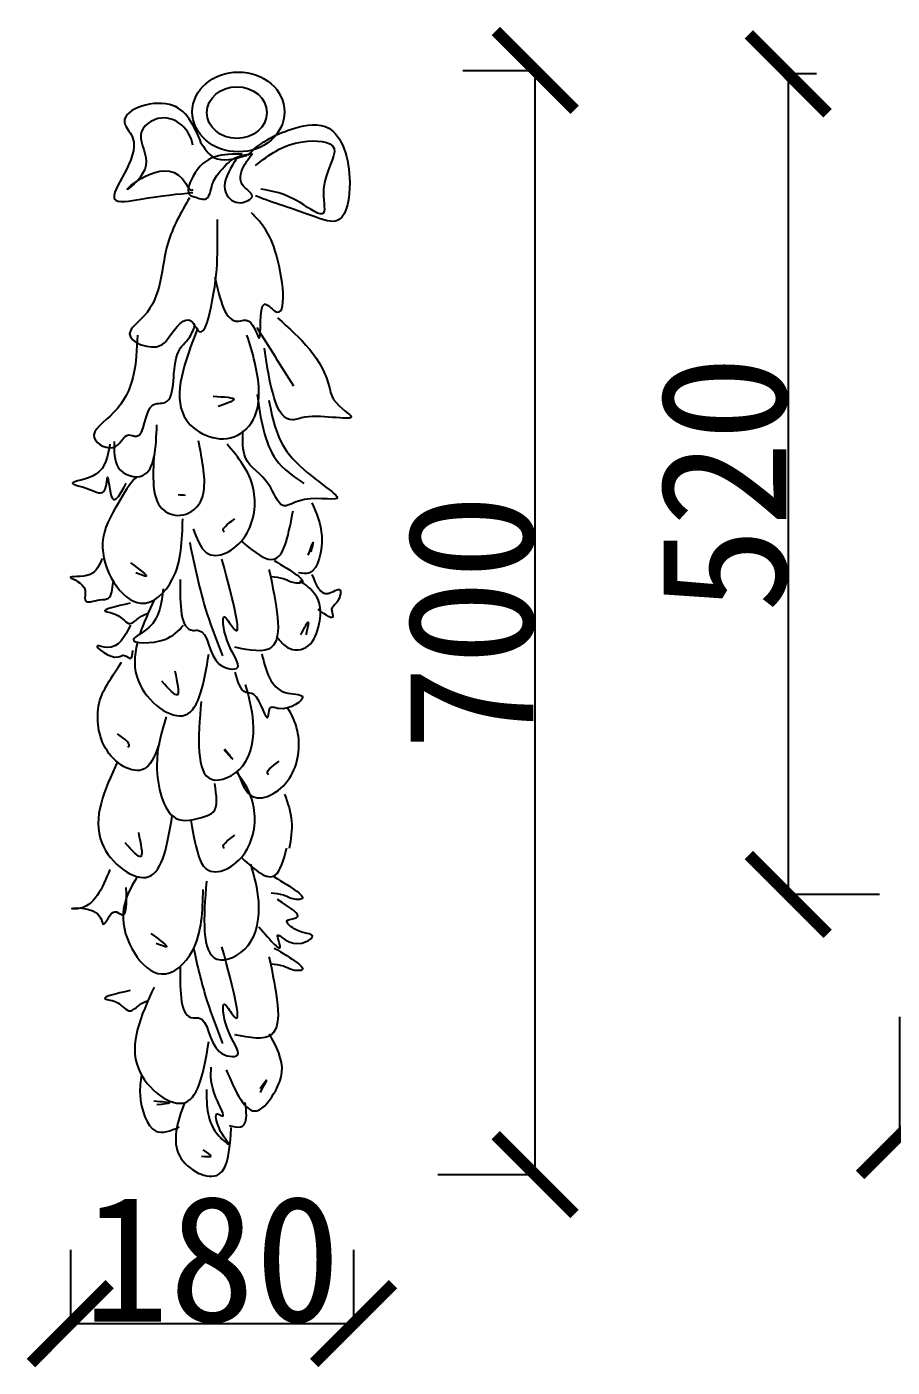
# Model space of a CAD drawing. Extents: x 3172 to 33391, y 13916 to 34175.
# Drawn here: x 15148 to 15697, y 19049 to 19899 of the extents above; entities that cross this region are included whole.
import ezdxf

# ---------------------------------------------------------------- set-up
doc = ezdxf.new("R2010")
doc.units = 0
doc.layers.get('0').update_dxf_attribs({"linetype": 'CONTINUOUS'})
doc.layers.get('DEFPOINTS').update_dxf_attribs({"linetype": 'CONTINUOUS'})
doc.layers.add('PUB_DIM', color=252, linetype='CONTINUOUS')
doc.dimstyles.new('ISO-25', dxfattribs={"dimtxt": 2.5, "dimasz": 2.5, "dimexe": 1.25, "dimexo": 0.625, "dimtad": 1, "dimdec": 4, "dimdsep": 46, "dimlunit": 6, "dimtxsty": 'Standard', "dimcen": 2.5, "dimadec": 0, "dimazin": 0, "dimtfac": 1, "dimtdec": 4, "dimtmove": 0, "dimatfit": 3, "dimfxl": 1, "dimtolj": 1, "dimtzin": 0, "dimarcsym": 0})

# ---------------------------------------------------------------- blocks, each defined once
blk = doc.blocks.new('_ARCHTICK')
at = {"color": 0, "linetype": 'ByBlock', "const_width": 0.15}
blk.add_lwpolyline([(-0.5, -0.5), (0.5, 0.5)], dxfattribs=at)
blk = doc.blocks.new('*D64')
at = {"color": 0, "lineweight": -2}
for p, q in [((15702.04, 19271.3), (15702.04, 19194.75)), ((16501.74, 19271.3), (16501.74, 19194.75)), ((15702.04, 19196), (16501.74, 19196))]:
    blk.add_line(p, q, dxfattribs=at)
at = {"layer": 'DEFPOINTS', "color": 0}
for p in [(15702.04, 19271.93), (16501.74, 19271.93), (16501.74, 19196)]:
    blk.add_point(p, dxfattribs=at)
at = {"color": 0, "lineweight": -2, "xscale": 50, "yscale": 50, "zscale": 50, "rotation": 180}
blk.add_blockref('_ARCHTICK', (15702.04, 19196), dxfattribs=at)
at = {"color": 0, "lineweight": -2, "xscale": 50, "yscale": 50, "zscale": 50}
blk.add_blockref('_ARCHTICK', (16501.74, 19196), dxfattribs=at)
at = {"color": 0, "insert": (16101.89, 19236.63), "char_height": 80, "attachment_point": 5}
blk.add_mtext('\\A1;800', dxfattribs=at)
blk = doc.blocks.new('*D66')
at = {"color": 0, "lineweight": -2}
for p, q in [((15649.37, 19869.24), (15630.16, 19869.24)), ((15631.41, 19869.24), (15631.41, 19348.9)), ((15689.37, 19348.9), (15630.16, 19348.9))]:
    blk.add_line(p, q, dxfattribs=at)
at = {"layer": 'DEFPOINTS', "color": 0}
for p in [(15649.99, 19869.24), (15631.41, 19348.9), (15689.99, 19348.9)]:
    blk.add_point(p, dxfattribs=at)
at = {"color": 0, "lineweight": -2, "xscale": 50, "yscale": 50, "zscale": 50}
for p, rotation in [((15631.41, 19869.24), 90), ((15631.41, 19348.9), 270)]:
    blk.add_blockref('_ARCHTICK', p, dxfattribs=dict(at, rotation=rotation))
at = {"color": 0, "insert": (15590.79, 19609.07), "char_height": 80, "attachment_point": 5, "rotation": 90}
blk.add_mtext('\\A1;520', dxfattribs=at)
blk = doc.blocks.new('*D67')
at = {"color": 0, "lineweight": -2}
for p, q in [((15425.03, 19871.43), (15472.14, 19871.43)), ((15470.89, 19171.15), (15470.89, 19871.43)), ((15409.06, 19171.15), (15472.14, 19171.15))]:
    blk.add_line(p, q, dxfattribs=at)
at = {"layer": 'DEFPOINTS', "color": 0}
for p in [(15424.41, 19871.43), (15470.89, 19871.43), (15408.44, 19171.15)]:
    blk.add_point(p, dxfattribs=at)
at = {"color": 0, "lineweight": -2, "xscale": 50, "yscale": 50, "zscale": 50}
for p, rotation in [((15470.89, 19871.43), 90), ((15470.89, 19171.15), 270)]:
    blk.add_blockref('_ARCHTICK', p, dxfattribs=dict(at, rotation=rotation))
at = {"color": 0, "insert": (15430.27, 19521.29), "char_height": 80, "attachment_point": 5, "rotation": 90}
blk.add_mtext('\\A1;700', dxfattribs=at)
blk = doc.blocks.new('A$C28E7780E')
for centre, radius in [((92.09, 672.14), 25.28), ((91.24, 671.72), 16.41)]:
    blk.add_circle(centre, radius)
for points in [[(71.19, 653.21), (78.59, 643.35), (96.67, 644.59)], [(94.2, 645.41), (79.41, 643.76), (67.08, 631.03), (65.84, 619.12), (67.9, 618.3), (74.47, 617.07), (77.76, 626.1), (82.28, 634.73), (91.74, 643.76), (99.96, 645.41)], [(91.33, 642.94), (88.86, 638.43), (85.16, 620.77), (93.38, 614.6), (99.55, 618.71), (94.2, 626.1), (95.85, 639.25), (99.55, 645.41)]]:
    blk.add_spline(points, degree=3)
at = {"layer": 'PUB_DIM', "color": 0}
for points, knots in [([(71.47, 653.26), (67.57, 663.73), (59.33, 685.81), (22.11, 671.35), (42.56, 648.08), (12.54, 611.18), (46.35, 618.63), (58.84, 620.09), (67.18, 621.06)], [0, 0, 0, 0, 57.483757, 121.153966, 138.806584, 206.997445, 242.321138, 313.312345, 313.312345, 313.312345, 313.312345]), ([(67.18, 651.11), (65.51, 661.12), (53.29, 674.41), (33.56, 659.06), (47.13, 637.4), (17.32, 609.71), (56.06, 650.65), (65.85, 620.23), (67.18, 623.21)], [0, 0, 0, 0, 50.93572, 84.251547, 116.798922, 151.752756, 226.670946, 244.329159, 244.329159, 244.329159, 244.329159]), ([(97.24, 644.67), (104.51, 653.6), (118.99, 661.88), (145.87, 667.3), (155.6, 633.48), (150.19, 598.08), (125.55, 609.81), (111.9, 613.97), (101.53, 618.91)], [0, 0, 0, 0, 69.568507, 115.480471, 178.637765, 219.962746, 255.462346, 335.999011, 335.999011, 335.999011, 335.999011]), ([(101.53, 638.23), (108.78, 644.8), (120.59, 655.5), (152.16, 653.11), (135.8, 629.13), (141.8, 601.2), (121.14, 619.99), (110.81, 621.98), (104.4, 623.21)], [0, 0, 0, 0, 68.211907, 111.173926, 155.827209, 180.54542, 214.05324, 268.885047, 268.885047, 268.885047, 268.885047]), ([(65.32, 617.73), (60.65, 608.48), (49.05, 585.55), (50.71, 549.65), (25.24, 528.93), (47.75, 519.13), (55.59, 531.93), (64.77, 546.39), (72.67, 525.06), (79.55, 559.95), (80.81, 578.43), (80.66, 596.4), (80.61, 603.84)], [0, 0, 0, 0, 55.914166, 138.630852, 165.063598, 209.185414, 223.488084, 257.503678, 272.48769, 308.841608, 358.769167, 394.070905, 394.070905, 394.070905, 394.070905]), ([(79.17, 567.35), (82, 553.04), (85.55, 535.1), (99.37, 542.6), (105.94, 515.42), (102.26, 558.32), (120.12, 533.59), (114.42, 590.38), (103.87, 602.7), (99.22, 608.13)], [0, 0, 0, 0, 55.829922, 69.961006, 92.56872, 128.576654, 144.368103, 207.917688, 258.10562, 258.10562, 258.10562, 258.10562]), ([(36.79, 530.57), (36.08, 512.85), (35.06, 487.57), (6.01, 466.35), (25.4, 454.49), (29.98, 469.69), (40.99, 462.34), (40.36, 489.53), (59.49, 484.54), (53.83, 517.35), (65.06, 527.67), (67.43, 533.73), (68.2, 536.72)], [0, 0, 0, 0, 87.006575, 124.139206, 154.530275, 175.740096, 186.64466, 225.480269, 243.112329, 298.934031, 318.913339, 335.148275, 335.148275, 335.148275, 335.148275]), ([(113.53, 541.59), (125.89, 528.84), (139.18, 515.14), (143.77, 487.02), (165.35, 472.85), (133.69, 481.9), (113, 471.75), (109.38, 499.33), (106.38, 522.27)], [0, 0, 0, 0, 102.403292, 110.095996, 143.262372, 205.150107, 222.089934, 305.849409, 305.849409, 305.849409, 305.849409]), ([(69.58, 534.81), (62.74, 513.87), (50.75, 477.16), (86.08, 458.76), (105.57, 480.48), (102.69, 509.03), (98.3, 524.97), (96.78, 530.51)], [0, 0, 0, 0, 93.475022, 163.843705, 199.15693, 255.641863, 285.80672, 285.80672, 285.80672, 285.80672]), ([(102.27, 493.03), (104.26, 477.6), (107.51, 452.4), (122.27, 440.91), (127.99, 436.45)], [0, 0, 0, 0, 72.286153, 118.054961, 118.054961, 118.054961, 118.054961]), ([(78.17, 491.88), (84.08, 491.48), (94.62, 490.75), (85.18, 487.06), (81.03, 485.44)], [0, 0, 0, 0, 28.47375, 50.812864, 50.812864, 50.812864, 50.812864]), ([(108.82, 489.32), (110.84, 476.63), (115.01, 450.35), (160.38, 421.4), (128.52, 429.79), (114.81, 418.46), (108.89, 441.06), (94.16, 447.98), (94.4, 463.69), (94.5, 469.99)], [0, 0, 0, 0, 68.385142, 141.654432, 193.594409, 215.437735, 243.912936, 286.435541, 314.898351, 314.898351, 314.898351, 314.898351]), ([(23.93, 463.1), (23.92, 456.98), (23.92, 443.26), (46.13, 436.19), (46.9, 459.34), (47.38, 473.74)], [0, 0, 0, 0, 27.518452, 61.702509, 117.908414, 117.908414, 117.908414, 117.908414]), ([(45.83, 454.97), (45.16, 441.18), (44.19, 421.21), (60.94, 414.06), (75.97, 425.14), (72.74, 448.39), (70.64, 460.75), (70.17, 463.56)], [0, 0, 0, 0, 57.468767, 83.184075, 113.852558, 163.475289, 178.034818, 178.034818, 178.034818, 178.034818]), ([(21.67, 461.55), (20.56, 454.01), (18.44, 439.71), (-4.98, 437.39), (10.47, 433.56), (19.7, 427.38), (20.48, 448.07), (21.92, 417.87), (27.64, 430.26), (30.6, 436.67)], [0, 0, 0, 0, 36.711995, 69.588929, 92.51436, 114.55853, 127.536864, 150.452716, 175.037364, 175.037364, 175.037364, 175.037364]), ([(67.3, 407.75), (69.28, 401.63), (74.88, 384.25), (99.59, 399.36), (103.44, 437.2), (92.01, 452.98), (85.91, 461.41)], [0, 0, 0, 0, 30.373063, 86.218295, 136.767061, 194.68259, 194.68259, 194.68259, 194.68259]), ([(36.24, 440.6), (32.47, 436.65), (26.45, 424.24), (10.67, 393.71), (35, 348.51), (60.73, 376.55), (61.27, 400.52), (61.58, 414.19)], [55.259844, 55.259844, 55.259844, 55.259844, 99.48951, 142.594456, 220.355172, 269.41871, 334.520456, 334.520456, 334.520456, 334.520456]), ([(94.17, 399.42), (100.93, 393), (115.54, 379.12), (119.75, 405.17), (122.01, 419.16)], [0, 0, 0, 0, 47.914336, 103.522155, 103.522155, 103.522155, 103.522155]), ([(132.39, 424.23), (134.88, 417.8), (140.16, 404.22), (135.21, 377.96), (127.13, 379.49), (125, 379.89)], [0, 0, 0, 0, 37.243161, 78.806191, 93.7326, 93.7326, 93.7326, 93.7326]), ([(65.39, 399.16), (68.12, 383.91), (72.57, 359), (80.37, 336.05), (83.4, 327.15)], [0, 0, 0, 0, 77.59782, 126.797213, 126.797213, 126.797213, 126.797213]), ([(130.37, 390.98), (131.72, 395.28), (134.01, 402.64), (132.39, 395.82), (131.72, 392.99)], [0, 0, 0, 0, 14.825605, 25.307797, 25.307797, 25.307797, 25.307797]), ([(17.48, 388.96), (15.98, 384.83), (12.75, 375.99), (-6.93, 378.58), (9.97, 372.93), (6.52, 358.95), (15.31, 363.53), (22.22, 362.41), (23.03, 369.54), (23.53, 373.85)], [0, 0, 0, 0, 23.442994, 50.176165, 74.087327, 84.03057, 103.921737, 115.647967, 133.496218, 133.496218, 133.496218, 133.496218]), ([(32.95, 386.28), (37.78, 382.11), (45.38, 375.56), (38.36, 378.7), (35.81, 379.84)], [0, 0, 0, 0, 25.46786, 40.033088, 40.033088, 40.033088, 40.033088]), ([(60.15, 375.55), (60.07, 359.66), (59.98, 341.77), (75.95, 344.74), (75.34, 319.76), (97.04, 317.17), (84.93, 332.87), (82.27, 357.88), (96.67, 329.36), (89.22, 361.68), (83.05, 388.43)], [0, 0, 0, 0, 55.821703, 62.883228, 108.108694, 133.078773, 164.659217, 189.622429, 204.602637, 276.611651, 276.611651, 276.611651, 276.611651]), ([(108.82, 381.99), (112.86, 360.42), (119.35, 325.72), (98.21, 330.73), (90.21, 332.62)], [0, 0, 0, 0, 81.274318, 130.721062, 130.721062, 130.721062, 130.721062]), ([(111.7, 387.59), (121.1, 381.09), (132.35, 373.31), (121.6, 373.16), (116.8, 376.7), (112.33, 377.09), (109.98, 377.3)], [0, 0, 0, 0, 42.835294, 51.294664, 66.700446, 83.758787, 83.758787, 83.758787, 83.758787]), ([(113.57, 338.58), (115.23, 336.25), (119.72, 329.96), (131.66, 330.91), (136.88, 346.17), (137.71, 361.59), (131.48, 370.29), (127.26, 373.61), (125.67, 374.85)], [0, 0, 0, 0, 16.576711, 44.807226, 72.394894, 93.938585, 116.241751, 129.602628, 129.602628, 129.602628, 129.602628]), ([(132.39, 378.89), (134.54, 372.39), (137.93, 362.14), (149.77, 372.81), (146.87, 360.25), (142.2, 357.89), (145.6, 348.34), (139.98, 353.11), (135.75, 356.72)], [0, 0, 0, 0, 29.32665, 46.235991, 60.395585, 69.775056, 76.609291, 97.583551, 97.583551, 97.583551, 97.583551]), ([(50.84, 369.75), (49.9, 360.66), (48.44, 346.52), (26.99, 334.81), (52.57, 334.61), (59.25, 343.12), (61.99, 346.6)], [0, 0, 0, 0, 44.464491, 69.139788, 111.460738, 140.849698, 140.849698, 140.849698, 140.849698]), ([(32.8, 360.58), (25, 358.56), (13.32, 355.52), (26.98, 354.24), (32.07, 344.9), (37.58, 351.9), (40.8, 353.46), (42.23, 354.15)], [0, 0, 0, 0, 34.894182, 52.341274, 71.266074, 85.458479, 96.852634, 96.852634, 96.852634, 96.852634]), ([(32.94, 346.64), (29.74, 339.33), (25.45, 329.52), (9.64, 336.3), (23.98, 323.15), (29.48, 328.93), (33.48, 323.34), (34.01, 328.13), (34.28, 330.52)], [0, 0, 0, 0, 39.121773, 52.488358, 82.96435, 91.419021, 100.347652, 109.270287, 109.270287, 109.270287, 109.270287]), ([(126.34, 340.6), (128.2, 344.91), (131.6, 352.79), (129.83, 344.39), (129.03, 340.6)], [0, 0, 0, 0, 16.573475, 30.238046, 30.238046, 30.238046, 30.238046]), ([(36.74, 335.74), (34.86, 327.21), (33.97, 304.94), (68.09, 274.9), (73.31, 310.66), (75.89, 328.33)], [44.334839, 44.334839, 44.334839, 44.334839, 87.337615, 160.054266, 231.111178, 231.111178, 231.111178, 231.111178]), ([(48.71, 271.36), (46.73, 265.24), (41.13, 247.86), (16.42, 262.97), (13.28, 293.91), (18.75, 307.16), (27.96, 323.12)], [0, 0, 0, 0, 30.373063, 86.218295, 136.767061, 164.688535, 164.688535, 164.688535, 164.688535]), ([(104.84, 328.43), (107.22, 317.65), (110.7, 301.89), (133.59, 303.56), (117.46, 290.3), (108.6, 296.48), (108.35, 280.25), (103.49, 304.84), (93.79, 302.69), (91.72, 311), (90.26, 316.86)], [0, 0, 0, 0, 51.210248, 74.864682, 109.047147, 121.740218, 130.463548, 160.531712, 171.321186, 197.139318, 197.139318, 197.139318, 197.139318]), ([(57.28, 317.6), (58.57, 310.65), (61.18, 296.63), (53.83, 306.28), (50.12, 311.16)], [0, 0, 0, 0, 24.963212, 50.431072, 50.431072, 50.431072, 50.431072]), ([(71.6, 298.28), (70.07, 275.37), (67.72, 240.06), (98.23, 254.77), (101.98, 284.54), (97.83, 301.35), (95.94, 309.01)], [0, 0, 0, 0, 82.423529, 127.092434, 175.114645, 215.365822, 215.365822, 215.365822, 215.365822]), ([(91.47, 253.96), (93.45, 247.84), (99.05, 230.46), (123.76, 245.57), (126.9, 276.5), (121.43, 289.76), (119.01, 294.16)], [0, 0, 0, 0, 30.373063, 86.218295, 136.767061, 164.688535, 164.688535, 164.688535, 164.688535]), ([(52.52, 288.57), (49.95, 278.88), (44.39, 257.97), (53.15, 218.32), (69.92, 223.85), (81.37, 228.6), (80.06, 238.78), (79.11, 246.14)], [0, 0, 0, 0, 52.32299, 112.889169, 153.144827, 164.538982, 194.229333, 194.229333, 194.229333, 194.229333]), ([(84.48, 268.23), (86.66, 265.04), (90.99, 258.71), (86.48, 264.68), (84.23, 267.65)], [0, 0, 0, 0, 14.984012, 29.770698, 29.770698, 29.770698, 29.770698]), ([(25.79, 260.15), (18.74, 242.28), (5.83, 209.54), (48.05, 172.37), (53.27, 208.13), (55.85, 225.8)], [0, 0, 0, 0, 87.337615, 160.054266, 231.111178, 231.111178, 231.111178, 231.111178]), ([(66.02, 223.06), (69.28, 201), (74.88, 183.62), (99.59, 198.73), (103.05, 232.76), (95.17, 247.32), (91.05, 253.5)], [0, 0, 0, 0, 30.373063, 86.218295, 136.767061, 178.133704, 178.133704, 178.133704, 178.133704]), ([(117.39, 239.56), (119.11, 233.89), (122.47, 222.81), (120.77, 210.92), (119.95, 205.12)], [0, 0, 0, 0, 29.86239, 58.365447, 58.365447, 58.365447, 58.365447]), ([(37.24, 215.07), (38.53, 208.13), (41.14, 194.1), (33.79, 203.76), (30.08, 208.63)], [0, 0, 0, 0, 24.963212, 50.431072, 50.431072, 50.431072, 50.431072]), ([(94.17, 198.79), (101.05, 191.61), (112.57, 179.6), (116.84, 197.9), (118.56, 205.26)], [0, 0, 0, 0, 47.914336, 80.212763, 80.212763, 80.212763, 80.212763]), ([(21.67, 191.72), (17.4, 179.73), (12.67, 166.49), (-4.59, 166.94), (15.84, 169.61), (18.14, 152.66), (22.69, 168.67), (31.17, 158.47), (30.84, 170.95), (30.6, 180.24)], [0, 0, 0, 0, 60.151045, 66.449379, 105.401298, 112.440277, 132.600913, 142.551343, 171.571612, 171.571612, 171.571612, 171.571612]), ([(74.55, 184.26), (73.02, 161.36), (70.67, 126.04), (101.18, 140.75), (104.93, 170.52), (100.78, 187.33), (98.89, 194.99)], [0, 0, 0, 0, 82.423529, 127.092434, 175.114645, 215.365822, 215.365822, 215.365822, 215.365822]), ([(36.54, 187.16), (33.09, 180.31), (22.12, 158.15), (46.2, 113.42), (71.93, 141.46), (72.47, 165.43), (72.78, 179.1)], [101.259994, 101.259994, 101.259994, 101.259994, 142.594456, 220.355172, 269.41871, 334.520456, 334.520456, 334.520456, 334.520456]), ([(111.7, 186.96), (121.1, 180.46), (132.35, 172.68), (121.6, 172.53), (116.8, 176.07), (112.33, 176.46), (109.98, 176.67)], [0, 0, 0, 0, 42.835294, 51.294664, 66.700446, 83.758787, 83.758787, 83.758787, 83.758787]), ([(103.36, 155.36), (109.68, 146.66), (117.85, 135.41), (111.86, 153.67), (122.41, 140.04), (138.32, 151.1), (125.1, 151.05), (115.52, 160.13), (129.93, 160.73), (120.35, 167.67), (113.56, 172.58)], [0, 0, 0, 0, 34.051608, 44.005738, 60.963371, 93.078092, 116.003524, 131.74657, 144.730543, 176.216635, 176.216635, 176.216635, 176.216635]), ([(44.15, 151.19), (48.98, 147.02), (56.59, 140.47), (49.57, 143.61), (47.01, 144.75)], [0, 0, 0, 0, 25.46786, 40.033088, 40.033088, 40.033088, 40.033088]), ([(60.15, 129.85), (60.07, 113.97), (59.98, 96.07), (75.95, 99.04), (75.34, 74.06), (97.04, 71.47), (84.93, 87.17), (82.27, 112.18), (96.67, 83.66), (89.22, 115.98), (83.05, 142.73)], [0, 0, 0, 0, 55.821703, 62.883228, 108.108694, 133.078773, 164.659217, 189.622429, 204.602637, 276.611651, 276.611651, 276.611651, 276.611651]), ([(67.54, 141.58), (69.62, 130.33), (73.81, 109.65), (80.37, 90.35), (83.4, 81.45)], [20.186447, 20.186447, 20.186447, 20.186447, 77.59782, 126.797213, 126.797213, 126.797213, 126.797213]), ([(111.7, 141.89), (121.1, 135.39), (132.35, 127.61), (121.6, 127.46), (116.8, 131), (112.33, 131.4), (109.98, 131.6)], [0, 0, 0, 0, 42.835294, 51.294664, 66.700446, 83.758787, 83.758787, 83.758787, 83.758787]), ([(108.82, 136.29), (112.86, 114.72), (119.35, 80.03), (98.21, 85.03), (90.21, 86.93)], [0, 0, 0, 0, 81.274318, 130.721062, 130.721062, 130.721062, 130.721062]), ([(32.8, 114.89), (25, 112.86), (13.32, 109.82), (26.98, 108.54), (32.07, 99.2), (37.58, 106.2), (40.8, 107.76), (42.23, 108.46)], [0, 0, 0, 0, 34.894182, 52.341274, 71.266074, 85.458479, 96.852634, 96.852634, 96.852634, 96.852634]), ([(45.83, 116.98), (38.79, 99.11), (25.87, 66.37), (68.09, 29.2), (73.31, 64.96), (75.89, 82.63)], [0, 0, 0, 0, 87.337615, 160.054266, 231.111178, 231.111178, 231.111178, 231.111178]), ([(85.33, 64.74), (90.56, 50.82), (98.68, 29.19), (112.16, 49.22), (118.41, 67.39), (112.84, 79.43), (109.07, 87.58)], [0, 0, 0, 0, 59.719909, 92.762569, 113.597152, 157.203715, 157.203715, 157.203715, 157.203715]), ([(74.61, 52.21), (74.59, 41.82), (74.57, 28.35), (89.82, 14.15), (81.16, 25.04), (78.62, 39.03), (86.31, 32.56), (76.44, 52.15), (76.9, 60.98), (77.18, 66.36)], [0, 0, 0, 0, 51.506297, 66.759344, 87.908327, 102.866696, 109.563851, 130.398435, 162.750718, 162.750718, 162.750718, 162.750718]), ([(38.95, 61.41), (38.3, 57.46), (37.23, 44.46), (44.12, 20.64), (55.01, 26.1), (59.62, 28.41)], [25.601876, 25.601876, 25.601876, 25.601876, 45.657267, 89.211343, 121.233269, 121.233269, 121.233269, 121.233269]), ([(103.93, 52.86), (105.52, 55.39), (109.14, 61.16), (105.8, 54.19), (103.93, 50.29)], [0, 0, 0, 0, 11.972023, 27.229858, 27.229858, 27.229858, 27.229858]), ([(45.74, 44.97), (50.19, 44.57), (58.19, 43.85), (50.76, 42.84), (47.46, 42.4)], [0, 0, 0, 0, 21.265865, 38.324206, 38.324206, 38.324206, 38.324206]), ([(87.05, 29.28), (91.44, 28.03), (98.55, 26.02), (95.6, 45.99), (95.53, 42.96)], [0, 0, 0, 0, 24.299843, 39.251748, 39.251748, 39.251748, 39.251748]), ([(62.54, 43.81), (58.41, 31.36), (52.62, 7.62), (85.85, -11.83), (87.44, 15.1), (88.2, 27.98)], [11.227051, 11.227051, 11.227051, 11.227051, 68.863269, 125.083494, 176.589791, 176.589791, 176.589791, 176.589791]), ([(71.9, 9.98), (74.43, 9.64), (79.4, 8.98), (74.95, 12.23), (72.76, 13.84)], [0, 0, 0, 0, 12.693072, 25.032104, 25.032104, 25.032104, 25.032104])]:
    blk.add_open_spline(points, degree=3, knots=knots, dxfattribs=at)
for points in [[(122.38, 498.13), (115.68, 510.58), (108.97, 523.02), (102.27, 535.47)], [(59.14, 429.44), (60.43, 429.36), (61.72, 429.29), (63.01, 429.21)], [(84.48, 405.6), (82.07, 407.41), (86.14, 410.8), (90.21, 414.19)], [(45.83, 362.67), (42.96, 355.38), (40.08, 348.1), (38.06, 340.95)], [(31.53, 269.21), (33.94, 271.02), (29.87, 274.41), (25.8, 277.8)], [(108.65, 251.81), (106.24, 253.62), (110.31, 257.01), (114.38, 260.4)], [(84.48, 204.97), (82.07, 206.78), (86.14, 210.17), (90.21, 213.56)]]:
    blk.add_open_spline(points, degree=3, dxfattribs=at)
blk = doc.blocks.new('A$C6E3E4C34')
at = {"xscale": 1.05, "zscale": 1.05}
blk.add_blockref('A$C28E7780E', (0, 2.86), dxfattribs=at)
blk = doc.blocks.new('A$C6E761A32')
at = {"xscale": 1.05, "zscale": 1.05}
blk.add_blockref('A$C6E3E4C34', (0, 0), dxfattribs=at)
blk = doc.blocks.new('*D69')
at = {"color": 0, "lineweight": -2}
for p, q in [((15176.01, 19123.43), (15176.01, 19075.42)), ((15355.72, 19123.43), (15355.72, 19075.42)), ((15176.01, 19076.67), (15355.72, 19076.67))]:
    blk.add_line(p, q, dxfattribs=at)
at = {"layer": 'DEFPOINTS', "color": 0}
for p in [(15176.01, 19124.05), (15355.72, 19124.05), (15355.72, 19076.67)]:
    blk.add_point(p, dxfattribs=at)
at = {"color": 0, "lineweight": -2, "xscale": 50, "yscale": 50, "zscale": 50, "rotation": 180}
blk.add_blockref('_ARCHTICK', (15176.01, 19076.67), dxfattribs=at)
at = {"color": 0, "lineweight": -2, "xscale": 50, "yscale": 50, "zscale": 50}
blk.add_blockref('_ARCHTICK', (15355.72, 19076.67), dxfattribs=at)
at = {"color": 0, "insert": (15265.87, 19117.29), "char_height": 80, "attachment_point": 5}
blk.add_mtext('\\A1;180', dxfattribs=at)

msp = doc.modelspace()

# ---------------------------------------------------------------- block references
at = {"xscale": 1.05, "zscale": 1.05}
msp.add_blockref('A$C6E761A32', (15176.01499, 19170.08604), dxfattribs=at)

# ---------------------------------------------------------------- dimensions: what is measured, and where the dimension line sits
dim = msp.add_linear_dim(base=(15470.8917, 19871.43269), p1=(15408.43921, 19171.1506), p2=(15424.40569, 19871.43269), angle=90, text='700', dimstyle='ISO-25', override={"dimtxt": 80, "dimasz": 50, "dimdec": 0, "dimblk1": 'ARCHTICK', "dimblk2": 'ARCHTICK', "dimsah": 1})
dim.commit()
dim.dimension.update_dxf_attribs({"geometry": '*D67', "text_midpoint": (15430.2667, 19521.29164)})
dim = msp.add_linear_dim(base=(15631.41262, 19348.90438), p1=(15649.99314, 19869.23844), p2=(15689.99314, 19348.90438), angle=90, dimstyle='ISO-25', override={"dimtxt": 80, "dimasz": 50, "dimdec": 0, "dimblk1": 'ARCHTICK', "dimblk2": 'ARCHTICK', "dimsah": 1})
dim.commit()
dim.dimension.update_dxf_attribs({"geometry": '*D66', "text_midpoint": (15590.78762, 19609.07141)})
for base, p1, p2, picture, middle in [((16501.73764, 19196.00047), (15702.04386, 19271.92683), (16501.73764, 19271.92683), '*D64', (16101.89075, 19236.62547)), ((15355.72397, 19076.66695), (15176.01499, 19124.05181), (15355.72397, 19124.05181), '*D69', (15265.86948, 19117.29195))]:
    dim = msp.add_linear_dim(base=base, p1=p1, p2=p2, dimstyle='ISO-25', override={"dimtxt": 80, "dimasz": 50, "dimdec": 0, "dimblk1": 'ARCHTICK', "dimblk2": 'ARCHTICK', "dimsah": 1})
    dim.commit()
    dim.dimension.update_dxf_attribs({"geometry": picture, "text_midpoint": middle})

doc.saveas('drawing.dxf')
